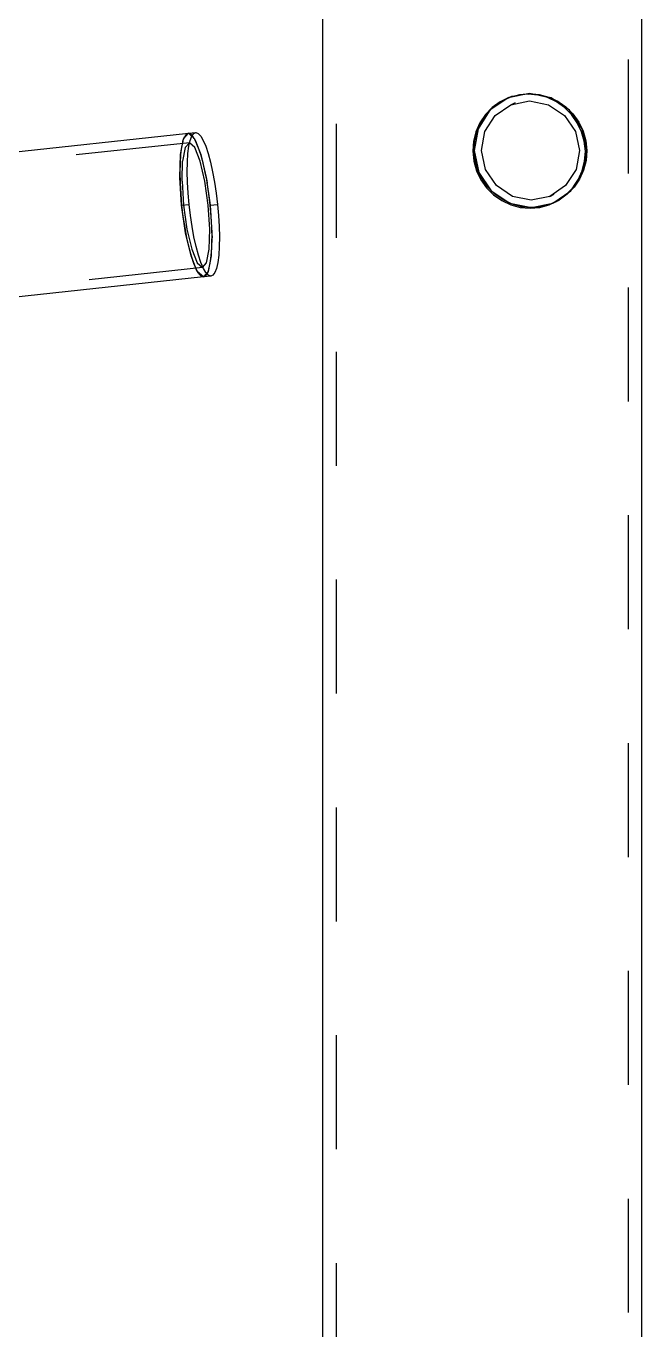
# Model space of a CAD drawing. Header units: millimetres. Extents: x 150000 to 150841, y 150000 to 150594.
# Drawn here: x 150533.19 to 150544, y 150326.72 to 150349.62 of the extents above; entities that cross this region are included whole.
import ezdxf

# ---------------------------------------------------------------- set-up
doc = ezdxf.new("R2010")
doc.units = ezdxf.units.MM
doc.linetypes.add('XKITLINE00', pattern=[0])
doc.linetypes.add('XKITLINE02', pattern=[4, 2, -2])

msp = doc.modelspace()

# ---------------------------------------------------------------- linework, layer by layer
at = {"color": 7, "linetype": 'XKITLINE02'}
for p, q in [((150538.633, 150395.896), (150538.633, 150315.026)), ((150543.768, 150315.026), (150543.768, 150390.76)), ((150541.654, 150348.354), (150541.336, 150348.137)), ((150541.514, 150348.285), (150541.375, 150348.185)), ((150541.399, 150348.196), (150541.539, 150348.297)), ((150541.669, 150348.359), (150541.514, 150348.285)), ((150541.514, 150348.285), (150541.539, 150348.297)), ((150541.539, 150348.297), (150541.693, 150348.37)), ((150542.031, 150348.431), (150541.654, 150348.354)), ((150541.654, 150348.354), (150541.733, 150348.393)), ((150541.835, 150348.404), (150541.669, 150348.359)), ((150541.693, 150348.37), (150541.859, 150348.415)), ((150541.705, 150348.235), (150542.033, 150348.301)), ((150541.705, 150348.235), (150541.783, 150348.273)), ((150542.006, 150348.419), (150541.835, 150348.404)), ((150541.859, 150348.415), (150542.031, 150348.431)), ((150542.006, 150348.419), (150542.031, 150348.431)), ((150542.178, 150348.404), (150542.006, 150348.419)), ((150542.41, 150348.354), (150542.031, 150348.431)), ((150542.031, 150348.431), (150542.202, 150348.415)), ((150542.033, 150348.301), (150542.363, 150348.235)), ((150542.346, 150348.359), (150542.178, 150348.404)), ((150542.202, 150348.415), (150542.37, 150348.37)), ((150542.503, 150348.285), (150542.346, 150348.359)), ((150542.37, 150348.37), (150542.527, 150348.297)), ((150542.734, 150348.137), (150542.41, 150348.354)), ((150542.646, 150348.185), (150542.503, 150348.285)), ((150542.527, 150348.297), (150542.549, 150348.281)), ((150542.549, 150348.281), (150542.67, 150348.196)), ((150541.336, 150348.137), (150541.127, 150347.813)), ((150541.255, 150348.061), (150541.159, 150347.918)), ((150541.183, 150347.93), (150541.279, 150348.073)), ((150541.247, 150347.763), (150541.428, 150348.046)), ((150541.375, 150348.185), (150541.255, 150348.061)), ((150541.279, 150348.073), (150541.399, 150348.196)), ((150541.428, 150348.046), (150541.705, 150348.235)), ((150542.363, 150348.235), (150542.645, 150348.046)), ((150542.645, 150348.046), (150542.836, 150347.763)), ((150542.769, 150348.061), (150542.646, 150348.185)), ((150542.67, 150348.196), (150542.793, 150348.073)), ((150542.954, 150347.813), (150542.734, 150348.137)), ((150542.87, 150347.918), (150542.769, 150348.061)), ((150542.793, 150348.073), (150542.895, 150347.93)), ((150541.159, 150347.918), (150541.088, 150347.76)), ((150541.112, 150347.772), (150541.183, 150347.93)), ((150542.946, 150347.76), (150542.87, 150347.918)), ((150542.895, 150347.93), (150542.97, 150347.772)), ((150535.902, 150347.363), (150535.955, 150347.636)), ((150535.942, 150347.595), (150535.919, 150347.492)), ((150535.942, 150347.595), (150535.949, 150347.615)), ((150535.949, 150347.615), (150535.97, 150347.671)), ((150535.955, 150347.636), (150536.041, 150347.733)), ((150536.004, 150347.717), (150535.97, 150347.671)), ((150536.041, 150347.733), (150536.004, 150347.717)), ((150536.049, 150347.506), (150536.072, 150347.609)), ((150536.072, 150347.609), (150536.1, 150347.685)), ((150536.1, 150347.685), (150536.134, 150347.731)), ((150536.134, 150347.731), (150536.171, 150347.746)), ((150536.145, 150347.636), (150536.143, 150347.64)), ((150536.151, 150347.625), (150536.145, 150347.636)), ((150541.046, 150347.592), (150541.034, 150347.418)), ((150541.088, 150347.76), (150541.046, 150347.592)), ((150541.127, 150347.813), (150541.058, 150347.43)), ((150541.058, 150347.43), (150541.07, 150347.603)), ((150541.07, 150347.603), (150541.112, 150347.772)), ((150541.186, 150347.43), (150541.247, 150347.763)), ((150542.836, 150347.763), (150542.907, 150347.43)), ((150542.993, 150347.592), (150542.946, 150347.76)), ((150543.035, 150347.43), (150542.954, 150347.813)), ((150542.97, 150347.772), (150543.017, 150347.603)), ((150543.011, 150347.418), (150542.993, 150347.592)), ((150543.017, 150347.603), (150543.035, 150347.43)), ((150536.058, 150347.567), (150498.042, 150343.48)), ((150535.89, 150346.954), (150535.902, 150347.363)), ((150535.902, 150347.363), (150535.892, 150347.213)), ((150535.919, 150347.492), (150535.902, 150347.363)), ((150535.984, 150347.483), (150535.938, 150347.246)), ((150536.058, 150347.567), (150535.984, 150347.483)), ((150536.022, 150347.227), (150536.032, 150347.377)), ((150536.032, 150347.377), (150536.049, 150347.506)), ((150536.15, 150347.483), (150536.058, 150347.567)), ((150536.245, 150347.246), (150536.15, 150347.483)), ((150541.034, 150347.418), (150541.058, 150347.43)), ((150541.034, 150347.418), (150541.052, 150347.244)), ((150541.058, 150347.43), (150541.14, 150347.047)), ((150541.076, 150347.256), (150541.058, 150347.43)), ((150541.257, 150347.096), (150541.186, 150347.43)), ((150542.907, 150347.43), (150542.847, 150347.096)), ((150542.966, 150347.047), (150543.035, 150347.43)), ((150542.999, 150347.244), (150543.011, 150347.418)), ((150543.011, 150347.418), (150543.035, 150347.43)), ((150543.035, 150347.43), (150543.023, 150347.256)), ((150535.892, 150347.213), (150535.889, 150347.044)), ((150535.928, 150346.908), (150535.938, 150347.246)), ((150536.019, 150347.058), (150536.022, 150347.227)), ((150536.329, 150346.89), (150536.245, 150347.246)), ((150541.052, 150347.244), (150541.099, 150347.075)), ((150541.123, 150347.087), (150541.076, 150347.256)), ((150542.957, 150347.075), (150542.999, 150347.244)), ((150543.023, 150347.256), (150542.981, 150347.087)), ((150535.889, 150347.044), (150535.893, 150346.861)), ((150535.921, 150346.471), (150535.89, 150346.954)), ((150535.927, 150346.89), (150535.928, 150346.908)), ((150536.023, 150346.875), (150536.019, 150347.058)), ((150536.352, 150346.954), (150536.349, 150346.97)), ((150536.352, 150346.954), (150536.356, 150346.934)), ((150541.099, 150347.075), (150541.175, 150346.917)), ((150541.199, 150346.929), (150541.123, 150347.087)), ((150541.14, 150347.047), (150541.359, 150346.722)), ((150541.175, 150346.917), (150541.276, 150346.774)), ((150541.3, 150346.786), (150541.199, 150346.929)), ((150541.448, 150346.814), (150541.257, 150347.096)), ((150542.847, 150347.096), (150542.665, 150346.814)), ((150542.757, 150346.722), (150542.966, 150347.047)), ((150542.79, 150346.774), (150542.887, 150346.917)), ((150542.911, 150346.929), (150542.814, 150346.786)), ((150542.887, 150346.917), (150542.957, 150347.075)), ((150542.981, 150347.087), (150542.911, 150346.929)), ((150535.893, 150346.861), (150535.904, 150346.668)), ((150535.904, 150346.668), (150535.921, 150346.471)), ((150535.927, 150346.89), (150535.954, 150346.471)), ((150536.034, 150346.682), (150536.023, 150346.875)), ((150536.051, 150346.485), (150536.034, 150346.682)), ((150536.389, 150346.471), (150536.329, 150346.89)), ((150541.276, 150346.774), (150541.4, 150346.651)), ((150541.424, 150346.663), (150541.3, 150346.786)), ((150541.359, 150346.722), (150541.683, 150346.505)), ((150541.73, 150346.625), (150541.448, 150346.814)), ((150542.665, 150346.814), (150542.389, 150346.625)), ((150542.44, 150346.505), (150542.757, 150346.722)), ((150542.67, 150346.651), (150542.79, 150346.774)), ((150542.814, 150346.786), (150542.694, 150346.663)), ((150535.921, 150346.471), (150536.051, 150346.485)), ((150535.921, 150346.471), (150535.944, 150346.274)), ((150535.99, 150345.988), (150535.921, 150346.471)), ((150535.954, 150346.471), (150536.014, 150346.052)), ((150536.074, 150346.288), (150536.051, 150346.485)), ((150536.416, 150346.052), (150536.389, 150346.471)), ((150541.4, 150346.651), (150541.542, 150346.551)), ((150541.566, 150346.563), (150541.424, 150346.663)), ((150541.542, 150346.551), (150541.7, 150346.477)), ((150541.724, 150346.489), (150541.566, 150346.563)), ((150541.683, 150346.505), (150542.063, 150346.429)), ((150541.7, 150346.477), (150541.867, 150346.432)), ((150541.891, 150346.444), (150541.724, 150346.489)), ((150542.061, 150346.558), (150541.73, 150346.625)), ((150542.063, 150346.429), (150541.891, 150346.444)), ((150542.389, 150346.625), (150542.061, 150346.558)), ((150542.063, 150346.429), (150542.44, 150346.505)), ((150542.234, 150346.444), (150542.063, 150346.429)), ((150542.21, 150346.432), (150542.376, 150346.477)), ((150542.4, 150346.489), (150542.234, 150346.444)), ((150542.376, 150346.477), (150542.531, 150346.551)), ((150542.389, 150346.625), (150542.464, 150346.662)), ((150542.555, 150346.563), (150542.4, 150346.489)), ((150542.44, 150346.505), (150542.515, 150346.542)), ((150542.531, 150346.551), (150542.549, 150346.564)), ((150542.531, 150346.551), (150542.549, 150346.56)), ((150542.549, 150346.564), (150542.67, 150346.651)), ((150542.549, 150346.56), (150542.555, 150346.563)), ((150542.694, 150346.663), (150542.555, 150346.563)), ((150535.944, 150346.274), (150535.974, 150346.081)), ((150536.104, 150346.095), (150536.074, 150346.288)), ((150541.867, 150346.432), (150542.039, 150346.417)), ((150542.039, 150346.417), (150542.21, 150346.432)), ((150542.039, 150346.417), (150542.063, 150346.429)), ((150535.974, 150346.081), (150536.007, 150345.899)), ((150536.086, 150345.579), (150535.99, 150345.988)), ((150536.014, 150346.052), (150536.098, 150345.696)), ((150536.137, 150345.912), (150536.104, 150346.095)), ((150536.405, 150345.696), (150536.416, 150346.052)), ((150536.452, 150345.988), (150536.451, 150346.008)), ((150536.452, 150345.988), (150536.452, 150345.972)), ((150536.007, 150345.899), (150536.045, 150345.73)), ((150536.175, 150345.744), (150536.137, 150345.912)), ((150536.045, 150345.73), (150536.086, 150345.579)), ((150536.086, 150345.579), (150536.13, 150345.451)), ((150536.196, 150345.306), (150536.086, 150345.579)), ((150536.098, 150345.696), (150536.193, 150345.459)), ((150536.216, 150345.593), (150536.175, 150345.744)), ((150536.26, 150345.465), (150536.216, 150345.593)), ((150536.359, 150345.459), (150536.405, 150345.696)), ((150536.285, 150345.376), (150498.273, 150341.289)), ((150536.13, 150345.451), (150536.174, 150345.347)), ((150536.209, 150345.287), (150536.174, 150345.347)), ((150536.193, 150345.459), (150536.285, 150345.376)), ((150536.302, 150345.21), (150536.196, 150345.306)), ((150536.304, 150345.361), (150536.26, 150345.465)), ((150536.285, 150345.376), (150536.359, 150345.459)), ((150536.348, 150345.286), (150536.304, 150345.361)), ((150536.384, 150345.302), (150536.385, 150345.306)), ((150536.385, 150345.306), (150536.39, 150345.317)), ((150536.218, 150345.272), (150536.209, 150345.287)), ((150536.218, 150345.272), (150536.261, 150345.225)), ((150536.261, 150345.225), (150536.302, 150345.21)), ((150536.391, 150345.239), (150536.348, 150345.286)), ((150536.432, 150345.224), (150536.391, 150345.239))]:
    msp.add_line(p, q, dxfattribs=at)
at = {"color": 2, "linetype": 'XKITLINE00'}
for p, q in [((150544.005, 150315.026), (150544.005, 150390.523)), ((150538.396, 150388.724), (150538.396, 150315.026)), ((150498.024, 150343.646), (150536.041, 150347.733)), ((150536.041, 150347.733), (150536.171, 150347.746)), ((150536.082, 150347.717), (150536.041, 150347.733)), ((150536.041, 150347.733), (150536.147, 150347.636)), ((150536.125, 150347.671), (150536.082, 150347.717)), ((150536.143, 150347.64), (150536.125, 150347.671)), ((150536.147, 150347.636), (150536.256, 150347.363)), ((150536.169, 150347.595), (150536.151, 150347.625)), ((150536.213, 150347.492), (150536.169, 150347.595)), ((150536.171, 150347.746), (150536.212, 150347.731)), ((150536.212, 150347.731), (150536.255, 150347.685)), ((150536.255, 150347.685), (150536.299, 150347.609)), ((150536.299, 150347.609), (150536.343, 150347.506)), ((150536.256, 150347.363), (150536.213, 150347.492)), ((150536.297, 150347.213), (150536.256, 150347.363)), ((150536.256, 150347.363), (150536.353, 150346.954)), ((150536.343, 150347.506), (150536.386, 150347.377)), ((150536.386, 150347.377), (150536.427, 150347.227)), ((150536.335, 150347.044), (150536.297, 150347.213)), ((150536.427, 150347.227), (150536.465, 150347.058)), ((150536.349, 150346.97), (150536.335, 150347.044)), ((150536.353, 150346.954), (150536.422, 150346.471)), ((150536.356, 150346.934), (150536.369, 150346.861)), ((150536.465, 150347.058), (150536.499, 150346.875)), ((150536.398, 150346.668), (150536.369, 150346.861)), ((150536.422, 150346.471), (150536.398, 150346.668)), ((150536.499, 150346.875), (150536.528, 150346.682)), ((150536.528, 150346.682), (150536.552, 150346.485)), ((150536.422, 150346.471), (150536.552, 150346.485)), ((150536.439, 150346.274), (150536.422, 150346.471)), ((150536.422, 150346.471), (150536.453, 150345.988)), ((150536.552, 150346.485), (150536.569, 150346.288)), ((150536.45, 150346.081), (150536.439, 150346.274)), ((150536.569, 150346.288), (150536.58, 150346.095)), ((150536.453, 150345.988), (150536.441, 150345.579)), ((150536.451, 150346.008), (150536.45, 150346.081)), ((150536.58, 150346.095), (150536.584, 150345.912)), ((150536.451, 150345.73), (150536.454, 150345.899)), ((150536.452, 150345.972), (150536.454, 150345.899)), ((150536.584, 150345.912), (150536.581, 150345.744)), ((150536.441, 150345.579), (150536.388, 150345.306)), ((150536.424, 150345.451), (150536.441, 150345.579)), ((150536.441, 150345.579), (150536.451, 150345.73)), ((150536.571, 150345.593), (150536.554, 150345.465)), ((150536.581, 150345.744), (150536.571, 150345.593)), ((150536.388, 150345.306), (150536.302, 150345.21)), ((150536.373, 150345.272), (150536.384, 150345.302)), ((150536.39, 150345.317), (150536.401, 150345.347)), ((150536.401, 150345.347), (150536.424, 150345.451)), ((150536.531, 150345.361), (150536.503, 150345.286)), ((150536.554, 150345.465), (150536.531, 150345.361)), ((150536.302, 150345.21), (150532.067, 150344.755)), ((150536.302, 150345.21), (150536.339, 150345.225)), ((150536.432, 150345.224), (150536.302, 150345.21)), ((150536.339, 150345.225), (150536.373, 150345.272)), ((150536.469, 150345.239), (150536.432, 150345.224)), ((150536.503, 150345.286), (150536.469, 150345.239))]:
    msp.add_line(p, q, dxfattribs=at)

doc.saveas('drawing.dxf')
